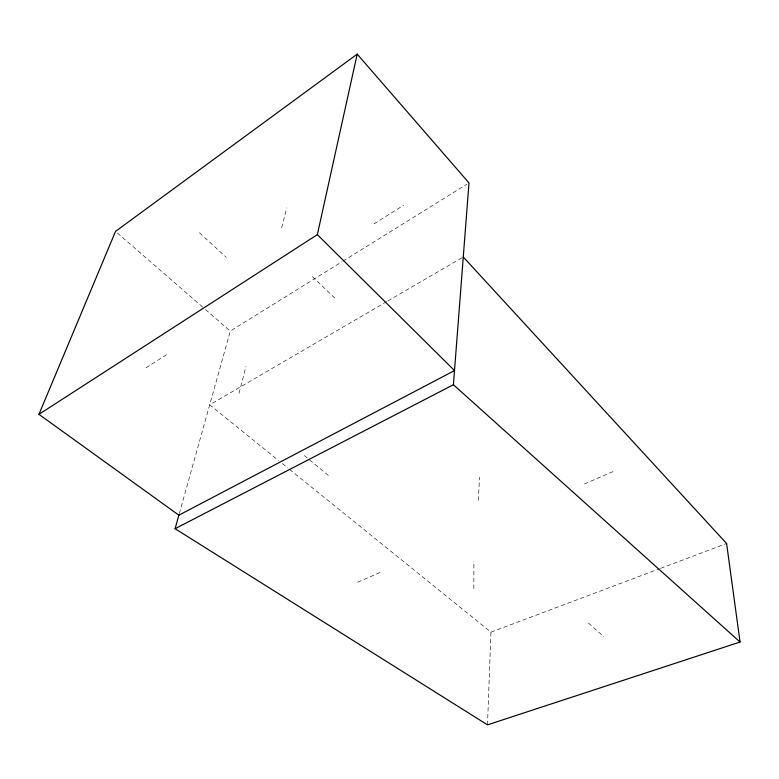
<?xml version="1.0" encoding="UTF-8"?>
<svg xmlns="http://www.w3.org/2000/svg" width="779" height="779" viewBox="0 0 779 779"><rect width="100%" height="100%" fill="white"/><g stroke="black" fill="none" stroke-linecap="round" stroke-linejoin="round"><path stroke-width="0.58" stroke-dasharray="3.9 2.92" d="M473.846 588.642L473.905 561.172M487.498 724.86L490.965 632.178L288.98 468.909M478.345 500.4L479.523 477.215M239.046 393.268L245.95 366.422M281.608 227.838L286.74 207.896M179.336 513.517L230.292 331.085L341.884 261.802M145.975 367.766L168.381 353.627M374.086 223.846L403.658 205.198M342.926 261.16L466.913 184.185M386.774 301.59L209.687 404.827L278.59 460.525M387.825 300.976L463.271 257.002M357.658 582.205L380.259 572.409M584.406 483.973L613.258 471.48M490.965 632.178L659.433 568.777M660.573 568.349L726.603 543.508M282.368 463.573L288.035 468.15M304.316 455.579L329.468 476.368M117.366 232.97L204.585 308.747M205.5 309.545L230.292 331.085M588.418 623.015L603.803 636.647M199.405 232.736L226.299 257.362M312.369 276.594L334.619 297.909"/><path stroke-width="1.17" d="M179.004 514.685L175.09 528.707L487.498 724.86L740.05 642.032L453.417 384.738L468.987 182.909L357.201 54.141L115.535 231.382L38.95 414.331L178.868 515.182L454.517 370.58L317.345 234.635L357.201 54.141M38.95 414.331L317.345 234.635M175.09 528.707L453.417 384.738M463.271 257.002L726.603 543.508L740.05 642.032"/></g></svg>
